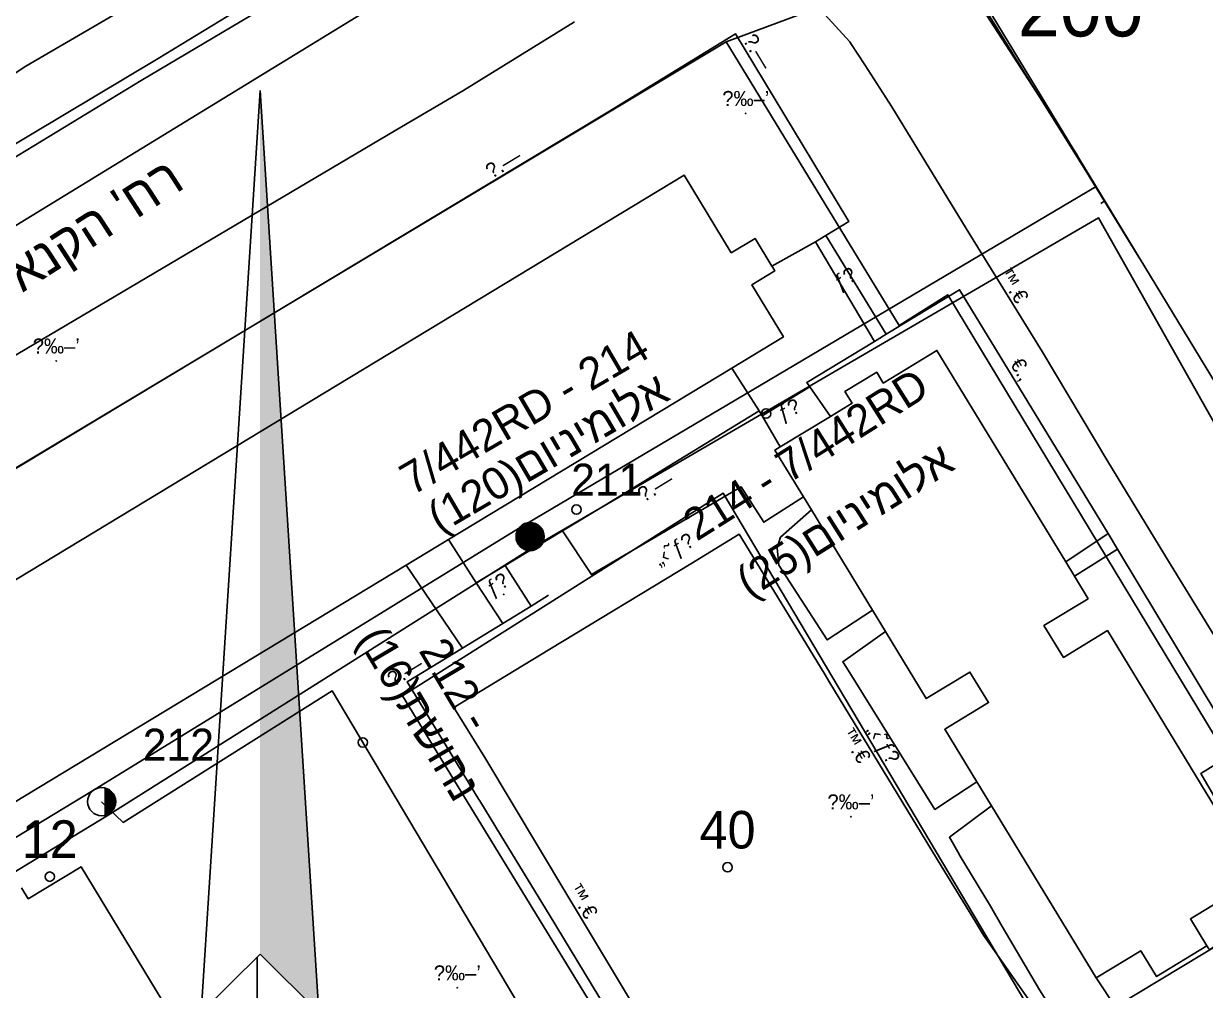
# Model space of a CAD drawing. Header units: metres. Extents: x 218299 to 220222, y 572714 to 574340.
# Drawn here: x 219665.4 to 219728.4, y 574143.6 to 574195.1 of the extents above; entities that cross this region are included whole.
import ezdxf
from ezdxf.enums import TextEntityAlignment as Align

# ---------------------------------------------------------------- set-up
doc = ezdxf.new("R2010")
doc.units = ezdxf.units.M
doc.header["$MEASUREMENT"] = 0
for name, color, linetype in [('1201', 7, 'Continuous'), ('1202', 7, 'Continuous'), ('1203', 7, 'Continuous'), ('1602', 44, 'Continuous'), ('1603', 44, 'Continuous'), ('6011', 10, 'Continuous'), ('6021', 110, 'Continuous'), ('6031', 254, 'Continuous'), ('6151', 102, 'CABLEUNDEXIST03'), ('6311', 7, 'Continuous'), ('6321', 7, 'Continuous'), ('6901', 3, 'Continuous'), ('6910', 102, 'Continuous'), ('A_POINTS', 2, 'Continuous'), ('I_OTHER', 7, 'Continuous'), ('M2200', 253, 'Continuous'), ('M2401', 7, 'Continuous'), ('M2404', 7, 'Continuous'), ('M2407', 253, 'Continuous'), ('M2408', 253, 'Continuous'), ('M2412', 253, 'Continuous'), ('M2420', 253, 'Continuous'), ('M2601', 253, 'Continuous'), ('M2602', 253, 'Continuous'), ('M2605', 253, 'Continuous'), ('M2804', 253, 'Continuous')]:
    doc.layers.add(name, color=color, linetype=linetype)
doc.styles.add('HEBTXT', font='HEBTXT')
doc.styles.add('MAVAT_HEBTXT', font='HEBTXT')
doc.styles.add('MIRY', font='MIRYM', dxfattribs={"width": 1.2})
doc.linetypes.add('CABLEUNDEXIST03', pattern='A,3.5,[222,elecad.shx,S=0.01,R=0,X=0,Y=0],1.5', length=5)

# ---------------------------------------------------------------- blocks, each defined once
blk = doc.blocks.new('6901')
at = {"layer": 'A_POINTS'}
blk.add_circle((0, 0), 0.25, dxfattribs=at)
at = {"color": 0, "style": 'HEBTXT', "flags": 1}
blk.add_attdef('CODE', (-2.918, 6.399), '', height=1.7, dxfattribs=at)
at = {"color": 0, "style": 'HEBTXT'}
for tag, p in [('PATH', (0.169, 4.708)), ('HTCH', (0.169, 2.708))]:
    blk.add_attdef(tag, text='', height=1.7, dxfattribs=at).set_placement(p, align=Align.MIDDLE_CENTER)
blk = doc.blocks.new('6910')
at = {"layer": 'A_POINTS'}
blk.add_circle((0, 0), 0.25, dxfattribs=at)
at = {"color": 0, "style": 'HEBTXT', "flags": 1}
blk.add_attdef('CODE', (-2.918, 6.399), '', height=1.7, dxfattribs=at)
at = {"color": 0, "style": 'HEBTXT'}
for tag, p in [('PATH', (0.169, 4.708)), ('HTCH', (0.169, 2.708))]:
    blk.add_attdef(tag, text='', height=1.7, dxfattribs=at).set_placement(p, align=Align.MIDDLE_CENTER)
blk = doc.blocks.new('6311')
at = {"color": 0}
for p, q in [((0.188, -0.726), (0.188, 0.726)), ((0.219, -0.717), (0.219, 0.717)), ((0.25, -0.707), (0.25, 0.707)), ((0.281, -0.695), (0.281, 0.695)), ((0.312, -0.682), (0.312, 0.682)), ((0.344, -0.667), (0.344, 0.667)), ((0.375, -0.65), (0.375, 0.65)), ((0.406, -0.63), (0.406, 0.63)), ((0.438, -0.609), (0.438, 0.609)), ((0.469, -0.585), (0.469, 0.585)), ((0.5, -0.559), (0.5, 0.559)), ((0.531, -0.529), (0.531, 0.529)), ((0.562, -0.496), (0.562, 0.496)), ((0.594, -0.458), (0.594, 0.458)), ((0.625, -0.415), (0.625, 0.415)), ((0.656, -0.363), (0.656, 0.363)), ((0.688, -0.3), (0.688, 0.3)), ((0.719, -0.214), (0.719, 0.214))]:
    blk.add_line(p, q, dxfattribs=at)
blk.add_circle((0, 0), 0.75, dxfattribs=at)
at = {"color": 0, "style": 'HEBTXT'}
blk.add_attdef('POLE_NUM', (1.75, 1.75), '', height=1.7, dxfattribs=at)
at = {"color": 0, "style": 'HEBTXT', "flags": 1}
blk.add_attdef('MAP_TYPE', (1.734, -1.264), '', height=1.7, dxfattribs=at)
blk = doc.blocks.new('6321')
at = {"color": 0, "const_width": 0.75}
blk.add_lwpolyline([(-0.375, 0, 1), (0.375, 0, 1)], format="xyb", close=True, dxfattribs=at)
at = {"color": 0}
blk.add_circle((0, 0), 0.75, dxfattribs=at)
at = {"color": 0, "style": 'HEBTXT'}
blk.add_attdef('POLE_NUM', (1.75, 1.75), '', height=1.7, dxfattribs=at)
at = {"color": 0, "style": 'HEBTXT', "flags": 1}
blk.add_attdef('MAP_TYPE', (1.734, -0.717), '', height=1.7, dxfattribs=at)
blk = doc.blocks.new('1603')
at = {"layer": 'A_POINTS'}
blk.add_circle((0, 0), 0.25, dxfattribs=at)
at = {"color": 0, "style": 'HEBTXT'}
blk.add_attdef('PARCEL_NUM', text='', height=2, dxfattribs=at).set_placement((0, 1), align=Align.CENTER)
at = {"color": 0, "style": 'HEBTXT', "flags": 1}
blk.add_attdef('LOT_NUM', text='', height=2, dxfattribs=at).set_placement((0, -2.5), align=Align.CENTER)
blk = doc.blocks.new('M2804')
blk.add_circle((0, 0), 0.025)
at = {"style": 'MAVAT_HEBTXT'}
blk.add_attdef('NAME', text='', height=0.8, dxfattribs=at).set_placement((0, 1.59), align=Align.MIDDLE)
blk = doc.blocks.new('M2404')
blk.add_circle((0, 0), 0.025)
at = {"style": 'MAVAT_HEBTXT'}
blk.add_attdef('NAME', text='', height=0.8, dxfattribs=at).set_placement((0, 1.59), align=Align.MIDDLE)
blk = doc.blocks.new('M2408')
blk.add_circle((0, 0), 0.025)
at = {"style": 'MAVAT_HEBTXT'}
blk.add_attdef('NAME', text='', height=0.8, dxfattribs=at).set_placement((0, 1.59), align=Align.MIDDLE)
blk = doc.blocks.new('M2412')
blk.add_circle((0, 0), 0.025)
at = {"style": 'MAVAT_HEBTXT'}
blk.add_attdef('NAME', text='', height=0.8, dxfattribs=at).set_placement((0, 1.59), align=Align.MIDDLE)
blk = doc.blocks.new('M2602')
blk.add_circle((0, 0), 0.025)
at = {"style": 'MAVAT_HEBTXT'}
blk.add_attdef('NAME', text='', height=0.8, dxfattribs=at).set_placement((0, 1.59), align=Align.MIDDLE)
blk = doc.blocks.new('M2605')
blk.add_circle((0, 0), 0.025)
at = {"style": 'MAVAT_HEBTXT'}
blk.add_attdef('NAME', text='', height=0.8, dxfattribs=at).set_placement((0, 1.59), align=Align.MIDDLE)
blk = doc.blocks.new('111')
at = {"layer": 'M2200'}
blk.add_polyline3d([(219657.572, 574160.997, 605.723), (219700.613, 574187.043, 606.721), (219703.113, 574182.912, 606.668), (219704.38, 574183.679, 606.038), (219705.277, 574182.197, 606.038), (219705.324, 574182.12, 606.038), (219705.428, 574181.948, 606.038), (219704.211, 574181.212, 606.616), (219705.894, 574178.431, 606.511), (219703.154, 574176.772, 606.464), (219688.059, 574167.638, 606.206), (219685.812, 574166.278, 606.168), (219662.858, 574152.387, 605.776), (219662.858, 574152.387, 605.776), (219660.346, 574156.539, 605.776), (219659.32, 574155.918, 605.041), (219658.268, 574157.656, 605.041), (219659.238, 574158.243, 605.881), (219658.245, 574159.883, 605.787)], close=True, dxfattribs=at)
for points in [[(219728.436, 574145.996, 606.773), (219725.752, 574144.363, 606.773), (219724.915, 574145.738, 607.403), (219722.543, 574144.294, 607.351), (219722.543, 574144.294, 607.351), (219716.962, 574153.462, 607.46), (219716.183, 574154.741, 607.475), (219714.481, 574157.537, 607.508), (219716.813, 574158.957, 607.456), (219715.822, 574160.584, 607.508), (219713.497, 574159.169, 607.351), (219711.327, 574162.734, 607.351), (219710.63, 574163.879, 607.351), (219707.381, 574169.215, 607.351), (219706.958, 574169.91, 607.351), (219706.958, 574169.91, 607.351), (219705.441, 574172.401, 607.351), (219705.441, 574172.401, 607.351), (219705.72, 574172.571, 607.354), (219705.72, 574172.571, 607.354), (219708.395, 574174.199, 607.389), (219709.546, 574174.9, 607.403), (219709.169, 574175.52, 606.983), (219710.858, 574176.549, 606.983), (219711.21, 574175.972, 607.351), (219714.066, 574177.711, 607.456), (219720.918, 574166.456, 607.366), (219721.383, 574165.692, 607.36), (219722.114, 574164.49, 607.351), (219719.762, 574163.058, 607.403), (219720.794, 574161.364, 607.403), (219723.138, 574162.791, 607.403), (219731.154, 574149.624, 607.351), (219727.559, 574147.435, 607.403), (219728.436, 574145.996, 606.773)], [(219665.34, 574149.086, 605.303), (219665.692, 574148.505, 605.776), (219668.508, 574150.213, 605.776), (219676.55, 574136.956, 605.776), (219674.168, 574135.51, 605.776), (219675.16, 574133.875, 605.828), (219677.523, 574135.308, 605.828), (219677.747, 574134.939, 605.825), (219679.048, 574132.795, 605.808), (219685.549, 574122.078, 605.723), (219681.338, 574119.523, 605.776), (219681.745, 574118.852, 605.356), (219679.853, 574117.705, 605.356), (219679.498, 574118.29, 605.776), (219676.899, 574116.713, 605.723), (219668.836, 574129.896, 605.828), (219670.325, 574130.911, 605.828), (219669.265, 574132.534, 605.828), (219667.914, 574131.733, 605.828), (219661.065, 574142.847, 605.828)]]:
    blk.add_polyline3d(points, dxfattribs=at)
at = {"layer": 'M2401'}
for points in [[(219670.751, 574195.877, 594.154), (219665.556, 574192.847, 594.154), (219663.249, 574191.336, 594.154)], [(219664.361, 574187.615, 594.154), (219671.698, 574192.09, 594.154), (219679.364, 574196.656, 594.154)], [(219714.107, 574200.341, 595.067), (219714.188, 574200.154, 595.067), (219714.253, 574200.024, 595.067), (219715.428, 574197.806, 595.067), (219717.161, 574195.042, 595.067), (219719.084, 574191.92, 595.067), (219721.907, 574187.415, 595.067), (219724.873, 574182.587, 595.067)], [(219705.64, 574197.013, 592.798), (219705.922, 574196.912, 592.798), (219707.326, 574196.286, 592.798), (219707.579, 574196.083, 592.798), (219707.908, 574195.82, 592.798), (219709.426, 574194.139, 592.798), (219709.478, 574194.06, 592.798), (219710.219, 574192.921, 592.798), (219711.671, 574190.69, 592.798), (219715.616, 574184.214, 592.798), (219719.658, 574177.659, 592.798), (219723.153, 574171.804, 592.798), (219726.392, 574166.495, 592.798), (219728.818, 574162.532, 592.798)], [(219720.506, 574140.927, 592.798), (219716.537, 574146.567, 592.798), (219716.108, 574147.273, 592.798), (219714.29, 574150.264, 592.798), (219708.371, 574160.001, 592.798), (219708.057, 574160.515, 592.798), (219703.529, 574167.925, 592.798), (219700.958, 574166.344, 592.798), (219693.458, 574161.794, 592.798), (219688.352, 574158.694, 592.798), (219689.99, 574156.027, 592.798), (219694.365, 574148.739, 592.798), (219694.875, 574147.891, 592.798), (219698.557, 574141.761, 592.798)], [(219662.986, 574176.263, 592.798), (219685.256, 574189.434, 592.798), (219688.821, 574191.543, 592.798), (219694.774, 574195.213, 592.798)]]:
    blk.add_polyline3d(points, dxfattribs=at)
at = {"layer": 'M2404'}
for points in [[(219670.751, 574195.877, 594.233), (219665.556, 574192.847, 594.233), (219663.249, 574191.336, 594.233)], [(219664.361, 574187.615, 594.233), (219671.698, 574192.09, 594.233), (219679.364, 574196.656, 594.233)], [(219724.873, 574182.587, 593.529), (219721.907, 574187.415, 593.529), (219719.084, 574191.92, 593.529), (219717.161, 574195.042, 593.529), (219715.428, 574197.806, 593.529), (219714.253, 574200.024, 593.529), (219714.188, 574200.154, 593.529), (219714.107, 574200.341, 593.529)], [(219705.64, 574197.013, 592.798), (219705.922, 574196.912, 592.798), (219707.326, 574196.286, 592.798), (219707.579, 574196.083, 592.798), (219707.908, 574195.82, 592.798), (219709.426, 574194.139, 592.798), (219709.478, 574194.06, 592.798), (219710.219, 574192.921, 592.798), (219711.671, 574190.69, 592.798), (219715.616, 574184.214, 592.798), (219719.658, 574177.659, 592.798), (219723.153, 574171.804, 592.798), (219726.392, 574166.495, 592.798), (219728.818, 574162.532, 592.798)], [(219720.506, 574140.927, 592.798), (219716.537, 574146.567, 592.798), (219716.108, 574147.273, 592.798), (219714.29, 574150.264, 592.798), (219708.371, 574160.001, 592.798), (219708.057, 574160.515, 592.798), (219703.529, 574167.925, 592.798), (219700.958, 574166.344, 592.798), (219693.458, 574161.794, 592.798), (219688.352, 574158.694, 592.798), (219689.99, 574156.027, 592.798), (219694.365, 574148.739, 592.798), (219694.875, 574147.891, 592.798), (219698.557, 574141.761, 592.798)], [(219662.986, 574176.263, 592.798), (219685.256, 574189.434, 592.798), (219688.821, 574191.543, 592.798), (219694.774, 574195.213, 592.798)]]:
    blk.add_polyline3d(points, dxfattribs=at)
at = {"layer": 'M2407'}
for points in [[(219707.598, 574183.499, 592.526), (219705.277, 574182.197, 592.526)], [(219704.592, 574174.497, 592.526), (219703.154, 574176.772, 592.526)], [(219720.918, 574166.456, 593.078), (219723.174, 574167.959, 593.078)], [(219689.54, 574165.334, 592.211), (219688.059, 574167.638, 592.211)], [(219723.682, 574167.119, 593.078), (219721.383, 574165.692, 593.078)], [(219685.812, 574166.278, 592.238), (219688.805, 574161.857, 592.238)]]:
    blk.add_polyline3d(points, dxfattribs=at)
at = {"layer": 'M2408'}
for points in [[(219694.14, 574168.105, 593.288), (219695.668, 574165.773, 593.288), (219703.642, 574170.456, 593.288), (219704.842, 574168.565, 593.288), (219706.958, 574169.91, 593.288)], [(219707.381, 574169.215, 593.288), (219705.739, 574167.76, 593.288), (219705.56, 574167.195, 593.288), (219705.643, 574166.283, 593.288), (219708.222, 574162.297, 593.288), (219710.63, 574163.879, 593.288)], [(219728.436, 574145.996, 593.183), (219728.57, 574145.786, 593.183), (219731.336, 574147.657, 593.183), (219731.517, 574147.949, 593.183), (219731.608, 574148.701, 593.183), (219731.659, 574149.24, 593.183), (219730.545, 574151.016, 593.183), (219728.111, 574155.172, 593.183), (219730.109, 574156.424, 593.183), (219723.682, 574167.119, 593.183), (219723.174, 574167.959, 593.183)], [(219711.327, 574162.734, 593.393), (219709.049, 574161.128, 593.393), (219709.243, 574160.818, 593.393), (219713.959, 574153.267, 593.393), (219715.046, 574153.987, 593.393), (219716.183, 574154.741, 593.393)], [(219715.25, 574150.878, 593.288), (219714.729, 574151.786, 593.288), (219715.985, 574152.728, 593.288), (219716.962, 574153.462, 593.288)]]:
    blk.add_polyline3d(points, dxfattribs=at)
at = {"layer": 'M2412'}
for points in [[(219711.369, 574178.574, 592.946), (219710.744, 574178.194, 592.526), (219707.598, 574183.499, 592.526), (219708.156, 574183.838, 592.946)], [(219708.395, 574174.199, 593.176), (219705.72, 574172.571, 593.071), (219704.752, 574174.223, 592.441), (219707.299, 574175.767, 592.441)], [(219689.54, 574165.334, 592.264), (219690.95, 574163.17, 592.264), (219692.455, 574164.091, 593.104), (219691.073, 574166.257, 593.104)]]:
    blk.add_polyline3d(points, close=True, dxfattribs=at)
at = {"layer": 'M2420'}
blk.add_lwpolyline([(219277.3, 573946.38), (219296.25, 573958.952), (219314.339, 573973.014), (219319.452, 573976.38), (219380.511, 574012.609), (219447.317, 574054.359), (219459.053, 574061.55), (219471.289, 574068.042), (219573.396, 574129.726), (219586.187, 574137.537), (219600.145, 574144.634), (219701.809, 574206.914), (219707.996, 574210.42)], dxfattribs=at)
at = {"layer": 'M2601'}
blk.add_polyline3d([(219616.137, 574159.206, 591.391), (219618.968, 574160.897, 591.391), (219628.756, 574166.812, 591.706), (219638.322, 574172.579, 591.916), (219644.963, 574176.589, 592.126), (219652.036, 574180.902, 592.546), (219656.704, 574183.7, 592.651), (219661.387, 574186.541, 592.861), (219665.906, 574189.248, 592.861), (219672.615, 574193.264, 593.071), (219679.143, 574197.245, 593.386), (219680.543, 574198.097, 593.386), (219684.998, 574200.757, 593.596), (219689.685, 574203.603, 593.911), (219692.713, 574205.451, 593.911), (219696.469, 574207.738, 594.226), (219700.494, 574210.13, 594.226), (219705.454, 574213.088, 594.331), (219706.132, 574213.494, 594.357)], dxfattribs=at)
at = {"layer": 'M2602'}
for points in [[(219711.369, 574178.574, 593.168), (219715.268, 574180.947, 593.117), (219723.174, 574167.959, 593.327), (219723.174, 574167.959, 593.327)], [(219692.455, 574164.091, 593.719), (219693.379, 574164.68, 593.719)]]:
    blk.add_polyline3d(points, dxfattribs=at)
at = {"layer": 'M2605'}
for points in [[(219702.559, 574194.1, 592.708), (219703.337, 574194.579, 592.756), (219707.45, 574187.762, 592.899)], [(219674.892, 574177.368, 591.727), (219696.542, 574190.394, 592.336), (219702.559, 574194.1, 592.708)], [(219707.45, 574187.762, 592.899), (219709.372, 574184.575, 592.966), (219708.156, 574183.838, 592.966)], [(219708.395, 574174.199, 593.176), (219707.299, 574175.767, 593.176), (219707.137, 574175.999, 593.176), (219710.744, 574178.194, 593.129), (219711.369, 574178.574, 593.121)], [(219669.151, 574173.914, 591.565), (219674.892, 574177.368, 591.727)], [(219705.72, 574172.571, 593.281), (219704.752, 574174.223, 593.281), (219704.592, 574174.497, 593.281), (219704.592, 574174.497, 593.281), (219696.409, 574169.473, 593.281), (219694.14, 574168.105, 593.281), (219691.479, 574166.502, 593.281), (219691.073, 574166.257, 593.083)], [(219656.537, 574166.29, 591.447), (219659.207, 574167.932, 591.286), (219669.151, 574173.914, 591.565)], [(219692.455, 574164.091, 593.176), (219690.95, 574163.17, 593.176), (219688.805, 574161.857, 593.176), (219685.86, 574160.056, 593.176), (219689.682, 574153.793, 592.968)], [(219689.682, 574153.793, 592.968), (219689.724, 574153.725, 592.966), (219690.837, 574151.905, 592.934)], [(219690.837, 574151.905, 592.934), (219693.285, 574147.904, 592.865)], [(219715.25, 574150.878, 593.288), (219715.254, 574150.871, 593.288)], [(219715.254, 574150.871, 593.288), (219716.917, 574148.107, 593.288), (219717.542, 574147.039, 593.262)], [(219693.285, 574147.904, 592.865), (219693.429, 574147.669, 592.861), (219701.7, 574133.986, 592.651)], [(219717.542, 574147.039, 593.262), (219719.521, 574143.653, 593.183), (219721.161, 574141.087, 593.078), (219723.584, 574142.724, 593.078), (219722.543, 574144.294, 593.078)]]:
    blk.add_polyline3d(points, dxfattribs=at)
at = {"layer": 'M2404'}
ref = blk.add_blockref('M2404', (219717.662, 574180.896), dxfattribs=dict(at, xscale=0.5, yscale=0.5, zscale=0.5))
ref.add_attrib('NAME', '™.€', dxfattribs={"layer": '0', "height": 0.8, "rotation": 301.65823, "style": 'MAVAT_HEBTXT'}).set_placement((219718.13, 574181.185), align=Align.MIDDLE)
ref = blk.add_blockref('M2404', (219710.209, 574156.978), dxfattribs=dict(at, xscale=0.5, yscale=0.5, zscale=0.5))
ref.add_attrib('NAME', '™.€', dxfattribs={"layer": '0', "height": 0.8, "rotation": 300.99894, "style": 'MAVAT_HEBTXT'}).set_placement((219709.737, 574156.695), align=Align.MIDDLE)
ref = blk.add_blockref('M2404', (219694.733, 574148.126), dxfattribs=dict(at, xscale=0.5, yscale=0.5, zscale=0.5))
ref.add_attrib('NAME', '™.€', dxfattribs={"layer": '0', "height": 0.8, "rotation": 300.99894, "style": 'MAVAT_HEBTXT'}).set_placement((219695.205, 574148.409), align=Align.MIDDLE)
at = {"layer": 'M2408'}
ref = blk.add_blockref('M2408', (219700.5, 574168.611), dxfattribs=dict(at, xscale=0.5, yscale=0.5, zscale=0.5))
ref.add_attrib('NAME', '„‹˜ƒ\x8e', dxfattribs={"layer": '0', "height": 0.8, "rotation": 30.42749, "style": 'MAVAT_HEBTXT'}).set_placement((219700.107, 574167.038), align=Align.MIDDLE)
ref = blk.add_blockref('M2408', (219711.473, 574157.248), dxfattribs=dict(at, xscale=0.5, yscale=0.5, zscale=0.5))
ref.add_attrib('NAME', '„‹˜ƒ\x8e', dxfattribs={"layer": '0', "height": 0.8, "rotation": 301.98942, "style": 'MAVAT_HEBTXT'}).set_placement((219711.128, 574156.704), align=Align.MIDDLE)
at = {"layer": 'M2412'}
ref = blk.add_blockref('M2412', (219711.054, 574178.382), dxfattribs=dict(at, xscale=0.4999999999999999, yscale=0.4999999999999999, zscale=0.4999999999999999, rotation=314.0114899065383))
ref.add_attrib('NAME', 'ƒ\x8e', dxfattribs={"layer": '0', "height": 0.8, "rotation": 30.85223, "style": 'MAVAT_HEBTXT'}).set_placement((219709.212, 574181.462), align=Align.MIDDLE)
ref = blk.add_blockref('M2412', (219706.005, 574174.982), dxfattribs=dict(at, xscale=0.5, yscale=0.5, zscale=0.5, rotation=308.7341852246327))
ref.add_attrib('NAME', 'ƒ\x8e', dxfattribs={"layer": '0', "height": 0.8, "rotation": 25.57493, "style": 'MAVAT_HEBTXT'}).set_placement((219706.219, 574174.475), align=Align.MIDDLE)
ref = blk.add_blockref('M2412', (219691.003, 574164.715), dxfattribs=dict(at, xscale=0.5, yscale=0.5, zscale=0.5))
ref.add_attrib('NAME', 'ƒ\x8e', dxfattribs={"layer": '0', "height": 0.8, "rotation": 32.49763, "style": 'MAVAT_HEBTXT'}).set_placement((219690.707, 574165.179), align=Align.MIDDLE)
at = {"layer": 'M2602'}
ref = blk.add_blockref('M2602', (219718.034, 574176.402), dxfattribs=dict(at, xscale=0.5, yscale=0.5, zscale=0.5))
ref.add_attrib('NAME', '€.‚', dxfattribs={"layer": '0', "height": 0.8, "rotation": 301.33169, "style": 'MAVAT_HEBTXT'}).set_placement((219718.504, 574176.688), align=Align.MIDDLE)
at = {"layer": 'M2605'}
ref = blk.add_blockref('M2605', (219704.083, 574193.343), dxfattribs=dict(at, xscale=0.5, yscale=0.5, zscale=0.5))
ref.add_attrib('NAME', '\x9a.—', dxfattribs={"layer": '0', "height": 0.8, "rotation": 301.10423, "style": 'MAVAT_HEBTXT'}).set_placement((219704.554, 574193.627), align=Align.MIDDLE)
ref = blk.add_blockref('M2605', (219691.257, 574187.215), dxfattribs=dict(at, xscale=0.5, yscale=0.5, zscale=0.5))
ref.add_attrib('NAME', '\x9a.—', dxfattribs={"layer": '0', "height": 0.8, "rotation": 31.03337, "style": 'MAVAT_HEBTXT'}).set_placement((219690.974, 574187.686), align=Align.MIDDLE)
ref = blk.add_blockref('M2605', (219698.78, 574170.929), dxfattribs=dict(at, xscale=0.5, yscale=0.5, zscale=0.5))
ref.add_attrib('NAME', '\x9a.—', dxfattribs={"layer": '0', "height": 0.8, "rotation": 31.5529, "style": 'MAVAT_HEBTXT'}).set_placement((219699.068, 574170.46), align=Align.MIDDLE)
ref = blk.add_blockref('M2605', (219686.028, 574160.158), dxfattribs=dict(at, xscale=0.5, yscale=0.5, zscale=0.5))
ref.add_attrib('NAME', '\x9a.—', dxfattribs={"layer": '0', "height": 0.8, "rotation": 31.46195, "style": 'MAVAT_HEBTXT'}).set_placement((219685.741, 574160.627), align=Align.MIDDLE)
at = {"layer": 'M2804'}
ref = blk.add_blockref('M2804', (219703.889, 574190.336, 606.78), dxfattribs=dict(at, xscale=0.5, yscale=0.5, zscale=0.5))
ref.add_attrib('NAME', '\x8d‰–’', dxfattribs={"layer": '0', "height": 0.8, "style": 'MAVAT_HEBTXT'}).set_placement((219703.889, 574191.131, 606.78), align=Align.MIDDLE)
ref = blk.add_blockref('M2804', (219667.184, 574177.154, 604.575), dxfattribs=dict(at, xscale=0.5, yscale=0.5, zscale=0.5))
ref.add_attrib('NAME', '\x8d‰–’', dxfattribs={"layer": '0', "height": 0.8, "style": 'MAVAT_HEBTXT'}).set_placement((219667.184, 574177.95, 604.575), align=Align.MIDDLE)
ref = blk.add_blockref('M2804', (219709.484, 574152.874, 606.675), dxfattribs=dict(at, xscale=0.5, yscale=0.5, zscale=0.5))
ref.add_attrib('NAME', '\x8d‰–’', dxfattribs={"layer": '0', "height": 0.8, "style": 'MAVAT_HEBTXT'}).set_placement((219709.484, 574153.67, 606.675), align=Align.MIDDLE)
ref = blk.add_blockref('M2804', (219688.532, 574143.768, 602.475), dxfattribs=dict(at, xscale=0.5, yscale=0.5, zscale=0.5))
ref.add_attrib('NAME', '\x8d‰–’', dxfattribs={"layer": '0', "height": 0.8, "style": 'MAVAT_HEBTXT'}).set_placement((219688.532, 574144.564, 602.475), align=Align.MIDDLE)
blk = doc.blocks.new('NORTH')
at = {"color": 0}
for p, q in [((-2.97, 13.47), (0.16, 62.59)), ((0.16, 62.59), (3.28, 13.47)), ((0.16, 62.59), (3.28, 13.47)), ((0.16, 16.59), (-2.97, 13.47)), ((0, 16.43), (0, 0)), ((3.28, 13.47), (0.16, 16.59)), ((3.28, 13.47), (0.16, 16.59))]:
    blk.add_line(p, q, dxfattribs=at)
blk.add_solid([(0.16, 16.59), (0.16, 62.59), (3.28, 13.47)], dxfattribs=at)
at = {"color": 0, "style": 'MIRY', "width": 1.2}
blk.add_text('m', height=7.32, dxfattribs=at).set_placement((3.29, -8.66))

msp = doc.modelspace()

# ---------------------------------------------------------------- linework, layer by layer
at = {"layer": '1202'}
msp.add_lwpolyline([(218730.1009, 572733.03), (220100.1099, 573563.7586), (219682.2886, 574252.8152), (218312.2795, 573422.0866)], close=True, dxfattribs=at)
at = {"layer": '1602'}
for points in [[(219715.094, 574198.7137), (219702.8387, 574194.1521), (219602.8741, 574134.1532), (219583.0426, 574122.9815), (219581.572, 574122.153), (219560.202, 574109.158), (219560.5208, 574108.5915), (219479.61, 574059.5467), (219478.5006, 574055.6631), (219460.6919, 574045.4822), (219449.0175, 574038.7551)], [(219732.398, 574151.2949), (219714.6384, 574180.6755), (219712.0581, 574179.0411), (219702.8387, 574194.1521), (219715.094, 574198.7137)], [(219750.9647, 574139.5569), (219652.6181, 574080.5379), (219649.5711, 574078.7681), (219652.8568, 574073.3188), (219629.7477, 574059.5225), (219628.5655, 574056.9687), (219624.9977, 574062.3569), (219588.5266, 574121.6279), (219585.8312, 574123.6085), (219583.0426, 574122.9815), (219602.8741, 574134.1532), (219606.5893, 574127.9661), (219601.2729, 574124.6329), (219621.4279, 574090.8865), (219625.5646, 574086.6223), (219629.3449, 574086.1636), (219632.6396, 574088.003), (219636.5984, 574090.6085), (219641.2461, 574093.4275), (219657.4567, 574102.9897), (219674.9357, 574113.4074), (219703.3203, 574130.3703), (219720.1423, 574140.6875), (219731.6805, 574147.6586)]]:
    msp.add_lwpolyline(points, dxfattribs=at)
for points in [[(219639.6572, 574132.3397), (219657.4567, 574102.9897), (219641.2461, 574093.4275), (219636.5984, 574090.6085), (219632.6396, 574088.003), (219629.3449, 574086.1636), (219625.5646, 574086.6223), (219621.4279, 574090.8865), (219601.2729, 574124.6329), (219606.5893, 574127.9661), (219602.8741, 574134.1532), (219702.8387, 574194.1521), (219712.0581, 574179.0411), (219714.6384, 574180.6755), (219732.398, 574151.2949), (219731.6805, 574147.6586), (219720.1423, 574140.6875), (219702.682, 574170.1148), (219685.6221, 574159.3216), (219703.3203, 574130.3703), (219674.9357, 574113.4074), (219657.0965, 574142.9637)], [(219703.3203, 574130.3703), (219685.6221, 574159.3216), (219702.682, 574170.1148), (219720.1423, 574140.6875)]]:
    msp.add_lwpolyline(points, close=True, dxfattribs=at)
at = {"layer": '6011', "flags": 128}
msp.add_lwpolyline([(219695.9681, 574227.6107), (219721.5386, 574188.0854)], dxfattribs=at)
at = {"layer": '6021'}
msp.add_lwpolyline([(219623.8263, 574126.3874), (219643.5354, 574138.7414), (219669.1126, 574154.25), (219691.7976, 574168.2337), (219722.5377, 574186.4378)], dxfattribs=at)
at = {"layer": '6031'}
msp.add_lwpolyline([(219745.9841, 574146.3012), (219742.8423, 574151.2393), (219731.6773, 574168.7873), (219722.6561, 574184.7793), (219692.69, 574167.2978), (219669.9408, 574152.952), (219644.3676, 574137.4303), (219624.2856, 574124.9659)], dxfattribs=at)
at = {"layer": '6151'}
for points in [[(219722.7796, 574185.531), (219723.0029, 574185.6707)], [(219669.5993, 574153.6793), (219670.748, 574152.5743), (219681.8627, 574159.5834), (219692.6588, 574141.4204)]]:
    msp.add_lwpolyline(points, dxfattribs=at)

# ---------------------------------------------------------------- block references
msp.add_blockref('111', (0, 0))
at = {"layer": '1203'}
msp.add_blockref('NORTH', (219677.8736, 574128.9725, -593.1815), dxfattribs=at)
at = {"layer": '1603'}
for p, values in [((219702.9202, 574150.1855), {'PARCEL_NUM': '40'}), ((219666.8354, 574149.6856), {'PARCEL_NUM': '12'})]:
    msp.add_blockref('1603', p, dxfattribs=at).add_auto_attribs(values)
at = {"layer": '6311'}
ref = msp.add_blockref('6311', (219669.5993, 574153.6793), dxfattribs=at)
ref.add_attrib('POLE_NUM', '212', (219671.7868, 574155.8668), dxfattribs={"layer": '0', "color": 0, "height": 1.7, "style": 'HEBTXT'})
at = {"layer": '6321'}
ref = msp.add_blockref('6321', (219692.4058, 574167.7948), dxfattribs=at)
ref.add_attrib('POLE_NUM', '211', (219694.5933, 574169.9823), dxfattribs={"layer": '0', "color": 0, "height": 1.7, "style": 'HEBTXT'})
at = {"layer": '6901'}
ref = msp.add_blockref('6901', (219694.8754, 574169.2369), dxfattribs=dict(at, rotation=30.282))
ref.add_attrib('PATH', '7/442RD - 214', dxfattribs={"layer": '0', "color": 0, "height": 1.7, "rotation": 30.282, "style": 'HEBTXT'}).set_placement((219692.0898, 574174.4253), align=Align.MIDDLE_CENTER)
ref.add_attrib('HTCH', '(120)םוינימולא', dxfattribs={"layer": '0', "color": 0, "height": 1.7, "rotation": 30.282, "style": 'HEBTXT'}).set_placement((219693.3504, 574172.2664), align=Align.MIDDLE_CENTER)
ref = msp.add_blockref('6901', (219704.9648, 574174.3518, 592.4408), dxfattribs=dict(at, rotation=32.2358))
ref.add_attrib('PATH', '214 - 7/442RD', dxfattribs={"layer": '0', "color": 0, "height": 1.7, "rotation": 32.2358, "style": 'HEBTXT'}).set_placement((219707.0755, 574172.182, 592.4408), align=Align.MIDDLE_CENTER)
ref.add_attrib('HTCH', '(25)םוינימולא', dxfattribs={"layer": '0', "color": 0, "height": 1.7, "rotation": 32.2358, "style": 'HEBTXT'}).set_placement((219709.1503, 574168.6725, 592.4408), align=Align.MIDDLE_CENTER)
at = {"layer": '6910'}
ref = msp.add_blockref('6910', (219683.4965, 574156.8347), dxfattribs=dict(at, rotation=300.7273000000001))
ref.add_attrib('PATH', '212 - ', dxfattribs={"layer": '0', "color": 0, "height": 1.7, "rotation": 300.7273, "style": 'HEBTXT'}).set_placement((219688.6631, 574159.6605), align=Align.MIDDLE_CENTER)
ref.add_attrib('HTCH', '(16)תשוחנ', dxfattribs={"layer": '0', "color": 0, "height": 1.7, "rotation": 300.7273, "style": 'HEBTXT'}).set_placement((219686.514, 574158.3832), align=Align.MIDDLE_CENTER)

# ---------------------------------------------------------------- texts
at = {"layer": '1201'}
msp.add_text('200', height=3, dxfattribs=at).set_placement((219721.7169, 574197.4348), align=Align.TOP_CENTER)
at = {"layer": 'I_OTHER', "style": 'HEBTXT'}
msp.add_text("םיאנקה 'חר", height=2, rotation=32.847156, dxfattribs=at).set_placement((219674.1149, 574186.414), align=Align.RIGHT)

doc.saveas('drawing.dxf')
